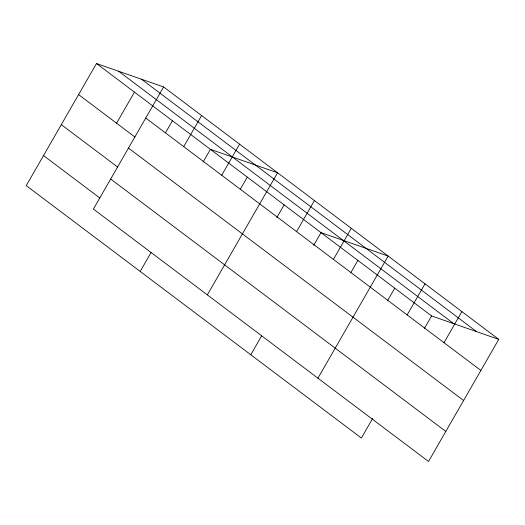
<?xml version="1.0" encoding="UTF-8"?>
<svg xmlns="http://www.w3.org/2000/svg" width="525" height="525" viewBox="0 0 525 525"><rect width="100%" height="100%" fill="white"/><g stroke="black" fill="none" stroke-linecap="round" stroke-linejoin="round"><path stroke-width="0.79" d="M163.623 86.953L93.404 209.062L428.531 461.482L498.75 339.373L163.623 86.953L96.469 63.518L26.25 185.627L361.377 438.047L372.625 418.484M116.576 123.204L134.446 92.124M165.526 132.74L172.43 120.73M183.73 146.639L201.6 115.559M140.195 271.451L151.042 252.584M203.096 162.054L210.407 149.336L277.567 172.777L207.349 294.886M221.714 175.245L239.584 144.172M240.371 189.112L247.275 177.102M276.826 217.586L284.137 204.868M296.559 231.623L314.429 200.543M250.786 354.749L261.634 335.888M313.694 245.352L321.005 232.641L388.159 256.075L317.94 378.184M333.421 259.389L351.291 228.309M350.962 272.409L357.866 260.407M387.417 300.884L394.728 288.173M407.151 314.921L425.02 283.841M424.285 328.65L431.596 315.938L498.75 339.373M444.012 342.687L461.888 311.607M141.461 79.222L476.588 331.636M118.63 71.249L453.758 323.669M96.469 63.518L431.596 315.938M145.753 118.033L480.88 370.453M78.593 94.598L134.912 137.012M128.474 148.07L463.608 400.49M61.32 124.635L117.639 167.055M110.677 179.025L445.81 431.445M43.522 155.584L99.842 198.004"/></g></svg>
